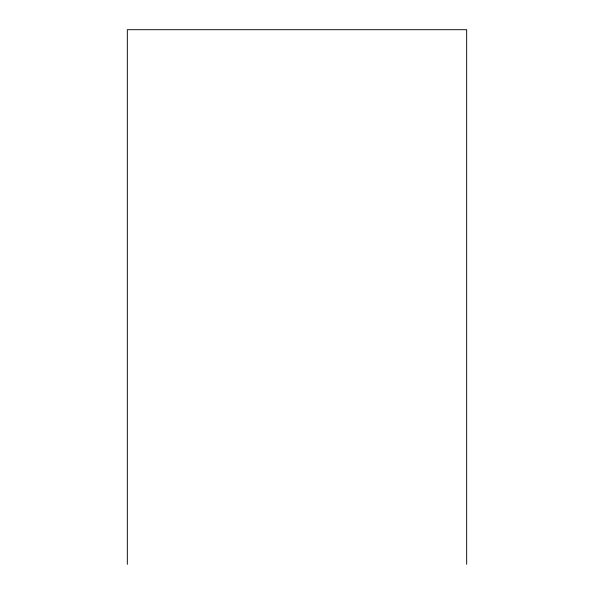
<?xml version="1.0" encoding="UTF-8"?>
<svg xmlns="http://www.w3.org/2000/svg" width="594" height="594" viewBox="0 0 594 594"><rect width="100%" height="100%" fill="white"/><g stroke="black" fill="none" stroke-linecap="round" stroke-linejoin="round"><path stroke-width="0.89" d="M466.669 564.3L466.669 29.7L127.331 29.7L127.331 564.3"/></g></svg>
